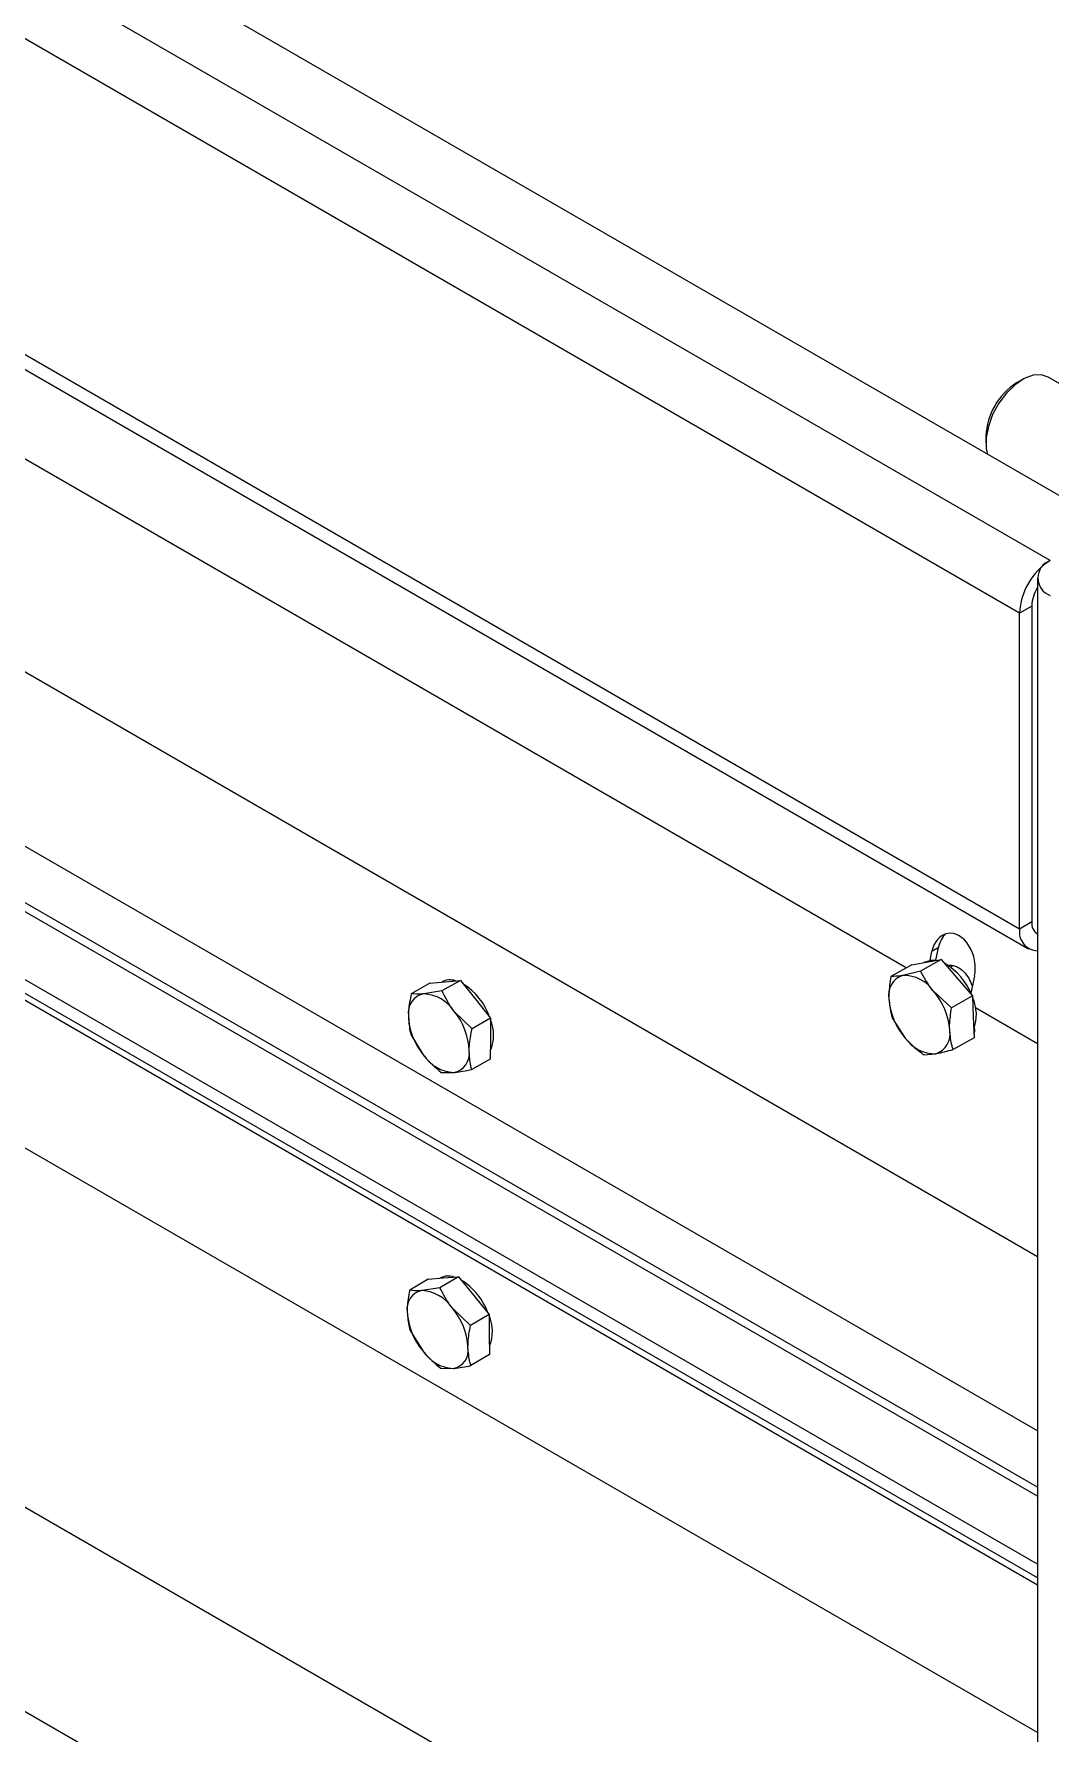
# Model space of a CAD drawing. Header units: millimetres. Extents: x -361 to 14022, y -1822 to 1455.
# Drawn here: x 4030.4 to 4037.79, y 893.34 to 905.7 of the extents above; entities that cross this region are included whole.
import ezdxf

# ---------------------------------------------------------------- set-up
doc = ezdxf.new("R2010")
doc.units = ezdxf.units.MM

msp = doc.modelspace()

# ---------------------------------------------------------------- linework, layer by layer
at = {"color": 7, "linetype": 'Continuous', "lineweight": 25}
for p, q in [((4038.231426, 902.123434), (3971.940165, 940.392564)), ((4037.789484, 901.868307), (3971.498223, 940.137437)), ((4037.568513, 901.485574), (3971.277252, 939.754704)), ((4037.568513, 899.189053), (3971.277252, 937.458183)), ((3971.341986, 937.315107), (4037.633247, 899.045976)), ((4037.697955, 896.807281), (3975.19244, 932.890946)), ((4037.697955, 895.540866), (3975.181245, 931.630994)), ((4037.697955, 895.065398), (3975.047014, 931.233017)), ((4037.697955, 895.130605), (3975.091041, 931.272806)), ((4037.697955, 894.572206), (3975.215331, 930.642657)), ((4037.697955, 894.419827), (3975.172353, 930.515089)), ((4037.697955, 894.471548), (3975.216543, 930.541299)), ((4037.697955, 893.348051), (3975.18526, 929.435862)), ((4037.697955, 889.250781), (3975.234603, 925.310107)), ((4036.743419, 898.906252), (4025.763522, 905.244812)), ((4038.483675, 902.793361), (4037.776504, 903.201602)), ((4037.588976, 903.183012), (4037.54638, 903.158413)), ((4037.323854, 902.772946), (4037.323854, 902.723757)), ((4037.697955, 901.740743), (4037.697955, 819.576324)), ((4037.656901, 901.536599), (4037.568513, 901.485574)), ((4037.568513, 899.189053), (4037.568513, 901.485574)), ((4037.656901, 901.536599), (4037.656901, 899.240078)), ((4037.656901, 899.240078), (4037.568513, 899.189053)), ((4036.917642, 898.961741), (4036.931194, 899.025654)), ((4036.976945, 899.051521), (4036.931194, 899.025654)), ((4036.976945, 899.051521), (4036.95785, 898.961468)), ((4036.784099, 898.929252), (4036.632591, 898.843593)), ((4036.847619, 898.882303), (4036.72037, 898.85179)), ((4036.784099, 898.929252), (4036.891613, 898.948607)), ((4036.999127, 898.967963), (4036.847619, 898.882303)), ((4036.878886, 898.948657), (4036.872811, 898.945222)), ((4036.891613, 898.948607), (4036.999127, 898.967963)), ((4036.999127, 898.967963), (4037.112373, 898.835403)), ((4037.083293, 898.920629), (4037.067348, 898.911614)), ((4033.280939, 898.795284), (4033.146003, 898.718995)), ((4033.280939, 898.795284), (4033.392082, 898.805539)), ((4033.368889, 898.804172), (4033.367256, 898.803249)), ((4033.503225, 898.815794), (4033.368289, 898.739504)), ((4033.392082, 898.805539), (4033.503225, 898.815794)), ((4033.503225, 898.815794), (4033.613053, 898.677976)), ((4037.112373, 898.835403), (4037.225618, 898.702843)), ((4037.240553, 898.847065), (4037.213951, 898.721606)), ((4033.368289, 898.739504), (4033.237411, 898.718092)), ((4033.613053, 898.677976), (4033.722881, 898.540157)), ((4037.07411, 898.617184), (4036.941129, 898.738585)), ((4037.225618, 898.702843), (4037.07411, 898.617184)), ((4037.225618, 898.702843), (4037.231351, 898.550928)), ((4033.587945, 898.463867), (4033.458382, 898.590528)), ((4033.722881, 898.540157), (4033.587945, 898.463867)), ((4033.722881, 898.540157), (4033.721565, 898.392083)), ((4036.644056, 898.539762), (4036.737567, 898.396045)), ((4037.231351, 898.550928), (4037.237083, 898.399013)), ((4037.697955, 898.355211), (4037.247589, 898.615201)), ((4033.143371, 898.422847), (4033.233464, 898.273871)), ((4033.721565, 898.392083), (4033.720249, 898.24401)), ((4037.237083, 898.399013), (4037.085575, 898.313353)), ((4036.870548, 898.274643), (4036.958326, 898.28284)), ((4033.363027, 898.14721), (4033.454435, 898.146307)), ((4033.720249, 898.24401), (4033.585313, 898.16772)), ((4036.744077, 891.286035), (4025.762227, 897.625722)), ((4033.269302, 896.642899), (4033.378913, 896.652266)), ((4033.354698, 896.65092), (4033.353273, 896.650075)), ((4033.488523, 896.661633), (4033.353593, 896.581602)), ((4033.378913, 896.652266), (4033.488523, 896.661633)), ((4033.488523, 896.661633), (4033.599884, 896.524702)), ((4033.269302, 896.642899), (4033.134372, 896.562868)), ((4033.353593, 896.581602), (4033.224248, 896.56053)), ((4033.576313, 896.30774), (4033.445219, 896.432966)), ((4033.599884, 896.524702), (4033.711244, 896.387771)), ((4033.711244, 896.387771), (4033.576313, 896.30774)), ((4033.711244, 896.387771), (4033.712994, 896.241473)), ((4033.137871, 896.270272), (4033.229497, 896.121636)), ((4033.712994, 896.241473), (4033.714743, 896.095175)), ((4033.714743, 896.095175), (4033.579813, 896.015144)), ((4033.360591, 895.99641), (4033.450468, 895.994072))]:
    msp.add_line(p, q, dxfattribs=at)
at = {"color": 7, "linetype": 'Continuous', "lineweight": 25, "flags": 128}
for points in [[(4037.776504, 903.201602), (4037.727771, 903.21787), (4037.667217, 903.214562), (4037.601749, 903.190032), (4037.535481, 903.145824), (4037.472578, 903.084713), (4037.41699, 903.010541), (4037.372212, 902.927968), (4037.341057, 902.842182), (4037.325482, 902.758572), (4037.326466, 902.682394), (4037.335534, 902.640621)], [(4036.878886, 898.948657), (4036.922308, 898.962331), (4036.95785, 898.961468)]]:
    msp.add_lwpolyline(points, dxfattribs=at)
at = {"color": 7, "linetype": 'Continuous', "lineweight": 25}
for centre, radius, start, end in [((4037.799281, 902.755452), 0.475749, 122.1126569, 177.8927197), ((4038.048268, 901.463742), 0.480252, 122.6054783, 177.3945215), ((4037.837899, 901.740743), 0.136442, 110.7834208, 249.2165792), ((4037.931447, 901.526276), 0.27474, 148.1972564, 177.8466586), ((4037.701401, 899.166305), 0.134821, 170.2862557, 268.5353), ((4037.745241, 899.228522), 0.089092, 172.5468196, 237.9435354), ((4036.79405, 898.545939), 0.455454, 21.2794767, 59.7350548), ((4033.428597, 898.692599), 0.126545, 71.510323, 118.153237), ((4033.272926, 898.392584), 0.46942, 19.5554709, 57.5471594), ((4036.764221, 898.709852), 0.148557, 107.1682905, 191.3879794), ((4036.725678, 898.590288), 0.261556, 34.5400061, 91.1628643), ((4033.263391, 898.580535), 0.139989, 100.6953232, 188.5331771), ((4033.221726, 898.435753), 0.282774, 33.1850043, 86.8203722), ((4037.105769, 898.717159), 0.488556, 184.3009171, 221.0921177), ((4036.572927, 898.417471), 0.488556, 4.3009171, 41.0921177), ((4036.949434, 898.564618), 0.30459, 339.5606698, 24.7612011), ((4033.601317, 898.577031), 0.476678, 182.0759805, 219.4930678), ((4033.090529, 898.287368), 0.476678, 2.0759805, 39.4930678), ((4033.461447, 898.419516), 0.283127, 336.3520258, 22.6298248), ((4036.953018, 898.544342), 0.261556, 214.5400061, 271.1628643), ((4036.914475, 898.424778), 0.148557, 287.1682905, 11.3879794), ((4033.470119, 898.428645), 0.282774, 213.1850043, 266.8203722), ((4033.428455, 898.283864), 0.139989, 280.6953232, 8.5331771), ((4033.414851, 896.542533), 0.12396, 69.9370339, 119.0296317), ((4033.2483, 896.428663), 0.134043, 100.3370645, 190.2264623), ((4033.205285, 896.272513), 0.288641, 33.7722361, 86.2331404), ((4033.253697, 896.228807), 0.481209, 20.2238943, 58.0161973), ((4033.599292, 896.433517), 0.483755, 183.3955817, 220.1438852), ((4033.075423, 896.121085), 0.483755, 3.3955817, 40.1438852), ((4033.456627, 896.264451), 0.279172, 337.2142046, 24.156204), ((4033.46943, 896.282089), 0.288641, 213.7722361, 266.2331404), ((4033.426415, 896.125939), 0.134043, 280.3370645, 10.2264623)]:
    msp.add_arc(centre, radius, start, end, dxfattribs=at)
for centre, major_axis, ratio, start_param, end_param in [((4037.085874, 898.93636), (-0.045582, 0.219415), 0.701630723, 4.153173117, 7.294765771), ((4037.131624, 898.962226), (-0.045582, 0.219415), 0.701630723, 0.384755534, 1.011580464), ((4037.082683, 898.5773), (-0.143133, 0.16959), 0.418043607, 3.345874266, 3.747933614)]:
    msp.add_ellipse(centre, major_axis=major_axis, ratio=ratio, start_param=start_param, end_param=end_param, dxfattribs=at)
for points, knots in [([(4036.941129, 898.738585), (4036.938464, 898.741739), (4036.900503, 898.786662), (4036.873099, 898.836222), (4036.847619, 898.882303)], [0, 0, 0, 0, 0.0702005767, 1, 1, 1, 1]), ([(4037.043638, 898.922309), (4037.048697, 898.923818), (4037.070879, 898.930433), (4037.114683, 898.917131), (4037.163789, 898.882103), (4037.201843, 898.831323), (4037.217537, 898.791105), (4037.224762, 898.772592)], [0, 0, 0, 0, 0.0743144212, 0.3258695675, 0.564861413, 0.7996864177, 1, 1, 1, 1]), ([(4036.632591, 898.843593), (4036.625973, 898.800541), (4036.617356, 898.744495), (4036.618357, 898.692561), (4036.618588, 898.68052)], [0, 0, 0, 0, 0.768150728, 1, 1, 1, 1]), ([(4036.72037, 898.85179), (4036.717841, 898.851342), (4036.681815, 898.844965), (4036.656308, 898.844254), (4036.632591, 898.843593)], [0, 0, 0, 0, 0.070200577, 1, 1, 1, 1]), ([(4033.146003, 898.718995), (4033.137599, 898.676916), (4033.126658, 898.622138), (4033.125273, 898.571503), (4033.124952, 898.559763)], [0, 0, 0, 0, 0.768150727, 1, 1, 1, 1]), ([(4033.237411, 898.718092), (4033.234796, 898.71786), (4033.197545, 898.714555), (4033.170836, 898.716856), (4033.146003, 898.718995)], [0, 0, 0, 0, 0.070200577, 1, 1, 1, 1]), ([(4033.458382, 898.590528), (4033.455798, 898.593806), (4033.418991, 898.640505), (4033.392718, 898.691805), (4033.368289, 898.739504)], [0, 0, 0, 0, 0.070200577, 1, 1, 1, 1]), ([(4036.618588, 898.68052), (4036.622606, 898.641345), (4036.627698, 898.591694), (4036.641206, 898.548811), (4036.644056, 898.539762)], [0, 0, 0, 0, 0.788999238, 1, 1, 1, 1]), ([(4033.124952, 898.559763), (4033.127087, 898.521615), (4033.129793, 898.473264), (4033.141006, 898.431632), (4033.143371, 898.422847)], [0, 0, 0, 0, 0.788999238, 1, 1, 1, 1]), ([(4037.060107, 898.454111), (4037.059875, 898.466152), (4037.058875, 898.518086), (4037.067492, 898.574132), (4037.07411, 898.617184)], [0, 0, 0, 0, 0.231849273, 1, 1, 1, 1]), ([(4033.566894, 898.304636), (4033.567215, 898.316375), (4033.568599, 898.36701), (4033.57954, 898.421789), (4033.587945, 898.463867)], [0, 0, 0, 0, 0.231849273, 1, 1, 1, 1]), ([(4036.737567, 898.396045), (4036.740271, 898.392913), (4036.778793, 898.348308), (4036.826339, 898.310136), (4036.870548, 898.274643)], [0, 0, 0, 0, 0.0702005767, 1, 1, 1, 1]), ([(4037.085575, 898.313353), (4037.082725, 898.322402), (4037.069217, 898.365285), (4037.064125, 898.414936), (4037.060107, 898.454111)], [0, 0, 0, 0, 0.211000762, 1, 1, 1, 1]), ([(4033.233464, 898.273871), (4033.236087, 898.270615), (4033.273455, 898.224234), (4033.31987, 898.184321), (4033.363027, 898.14721)], [0, 0, 0, 0, 0.070200577, 1, 1, 1, 1]), ([(4033.585313, 898.16772), (4033.582947, 898.176504), (4033.571735, 898.218137), (4033.569029, 898.266487), (4033.566894, 898.304636)], [0, 0, 0, 0, 0.211000762, 1, 1, 1, 1]), ([(4036.958326, 898.28284), (4036.960894, 898.28331), (4036.997481, 898.290005), (4037.04313, 898.302104), (4037.085575, 898.313353)], [0, 0, 0, 0, 0.070200577, 1, 1, 1, 1]), ([(4033.454435, 898.146307), (4033.457089, 898.146561), (4033.494902, 898.150183), (4033.541752, 898.15927), (4033.585313, 898.16772)], [0, 0, 0, 0, 0.0702005767, 1, 1, 1, 1]), ([(4033.134372, 896.562868), (4033.126744, 896.521016), (4033.116815, 896.466531), (4033.116467, 896.416471), (4033.116387, 896.404865)], [0, 0, 0, 0, 0.768150727, 1, 1, 1, 1]), ([(4033.224248, 896.56053), (4033.221669, 896.56032), (4033.184936, 896.557323), (4033.158734, 896.560196), (4033.134372, 896.562868)], [0, 0, 0, 0, 0.070200577, 1, 1, 1, 1]), ([(4033.445219, 896.432966), (4033.442598, 896.436224), (4033.405274, 896.48263), (4033.378493, 896.533916), (4033.353593, 896.581602)], [0, 0, 0, 0, 0.070200577, 1, 1, 1, 1]), ([(4033.116387, 896.404865), (4033.11934, 896.36726), (4033.123084, 896.319598), (4033.135294, 896.278866), (4033.137871, 896.270272)], [0, 0, 0, 0, 0.788999238, 1, 1, 1, 1]), ([(4033.558328, 896.149737), (4033.558409, 896.161344), (4033.558756, 896.211404), (4033.568686, 896.265888), (4033.576313, 896.30774)], [0, 0, 0, 0, 0.2318492728, 1, 1, 1, 1]), ([(4033.229497, 896.121636), (4033.232156, 896.118402), (4033.270042, 896.072328), (4033.316964, 896.032988), (4033.360591, 895.99641)], [0, 0, 0, 0, 0.070200577, 1, 1, 1, 1]), ([(4033.579813, 896.015144), (4033.577236, 896.023739), (4033.565026, 896.06447), (4033.561282, 896.112132), (4033.558328, 896.149737)], [0, 0, 0, 0, 0.211000762, 1, 1, 1, 1]), ([(4033.450468, 895.994072), (4033.453086, 895.994306), (4033.490381, 895.997636), (4033.536723, 896.006708), (4033.579813, 896.015144)], [0, 0, 0, 0, 0.070200577, 1, 1, 1, 1])]:
    msp.add_open_spline(points, degree=3, knots=knots, dxfattribs=at)

doc.saveas('drawing.dxf')
